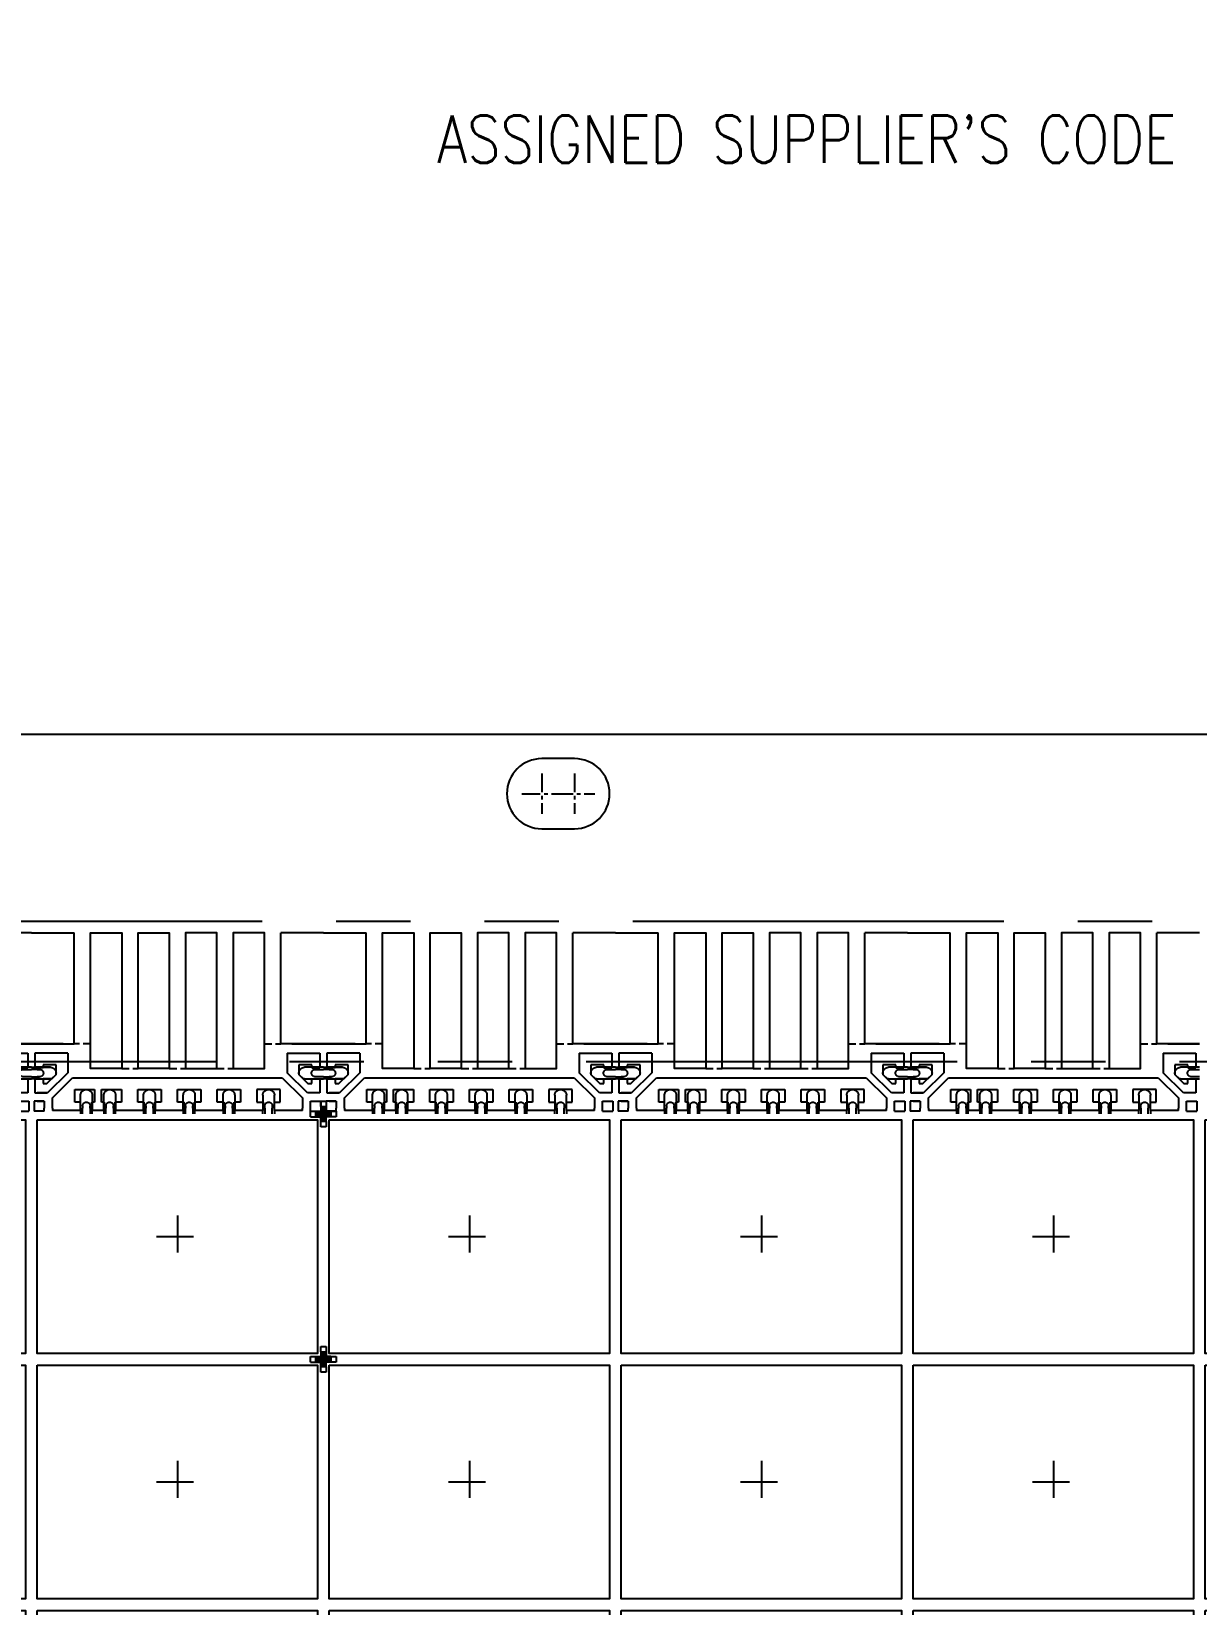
# Model space of a CAD drawing. Extents: x 98 to 785, y 191 to 514.
# Drawn here: x 607.5 to 657.4, y 405 to 472.4 of the extents above; entities that cross this region are included whole.
import ezdxf

# ---------------------------------------------------------------- set-up
doc = ezdxf.new("R2010")
doc.units = 0
doc.header["$LTSCALE"] = 12.7
doc.header["$MEASUREMENT"] = 0
doc.header["$PDMODE"] = 2
for name, pattern in [('CENTER', [2, 1.25, -0.25, 0.25, -0.25]), ('HIDDEN', [0.375, 0.25, -0.125]), ('PHANTOM', [2.5, 1.25, -0.25, 0.25, -0.25, 0.25, -0.25])]:
    doc.linetypes.add(name, pattern=pattern)
doc.layers.get('0').update_dxf_attribs({"linetype": 'CONTINUOUS'})
doc.layers.get('DEFPOINTS').update_dxf_attribs({"linetype": 'CONTINUOUS'})
for name, color, linetype in [('SH-01_CENTER', 2, 'CENTER'), ('SH-01_DIM', 4, 'CONTINUOUS'), ('SH-01_HATCH', 10, 'CONTINUOUS'), ('SH-01_HIDDEN', 6, 'HIDDEN'), ('SH-01_MISC', 5, 'CONTINUOUS'), ('SH-01_NOTES', 3, 'CONTINUOUS'), ('SH-01_OBJECT', 7, 'CONTINUOUS'), ('SH-01_PHANTOM', 1, 'PHANTOM')]:
    doc.layers.add(name, color=color, linetype=linetype)
doc.styles.get("Standard").update_dxf_attribs({"font": 'simplex.shx', "width": 0.82})
doc.dimstyles.get("Standard").update_dxf_attribs({"dimtxt": 0.18, "dimasz": 0.18, "dimexe": 0.18, "dimexo": 0.0625, "dimgap": 0.09, "dimtad": 0, "dimtih": 1, "dimtoh": 1, "dimdec": 4, "dimzin": 0, "dimdsep": 46, "dimtxsty": 'STANDARD', "dimcen": 0.09, "dimadec": 0, "dimazin": 0, "dimtfac": 1, "dimtdec": 4, "dimtofl": 0, "dimtmove": 0, "dimatfit": 3, "dimfxl": 1, "dimtolj": 1, "dimtzin": 0, "dimarcsym": 0})

# ---------------------------------------------------------------- blocks, each defined once
blk = doc.blocks.new('_Open30')
at = {"color": 0, "lineweight": -2}
for p, q in [((-1, 0.268), (0, 0)), ((0, 0), (-1, -0.268)), ((0, 0), (-1, 0))]:
    blk.add_line(p, q, dxfattribs=at)
blk = doc.blocks.new('*D31')
at = {"layer": 'DEFPOINTS', "color": 0, "ltscale": 0.05, "transparency": 16777216}
for p in [(666.658, 498.678), (223.408, 441.764), (666.658, 441.764)]:
    blk.add_point(p, dxfattribs=at)
at = {"layer": 'SH-01_DIM', "ltscale": 0.05, "transparency": 16777216}
for p, q in [((223.408, 444.304), (223.408, 501.218)), ((666.658, 444.304), (666.658, 501.218)), ((226.583, 498.678), (437.279, 498.678)), ((663.483, 498.678), (452.787, 498.678))]:
    blk.add_line(p, q, dxfattribs=at)
at = {"layer": 'SH-01_DIM', "ltscale": 0.05, "transparency": 16777216, "xscale": 3.175000000000011, "yscale": 3.175000000000011, "zscale": 3.175000000000011, "rotation": 180}
blk.add_blockref('_Open30', (223.408, 498.678), dxfattribs=at)
at = {"layer": 'SH-01_DIM', "ltscale": 0.05, "transparency": 16777216, "xscale": 3.175000000000011, "yscale": 3.175000000000011, "zscale": 3.175000000000011}
blk.add_blockref('_Open30', (666.658, 498.678), dxfattribs=at)
at = {"layer": 'SH-01_DIM', "ltscale": 0.05, "transparency": 16777216, "insert": (445.033, 498.678), "char_height": 1.524, "attachment_point": 5}
blk.add_mtext('\\A1; 221.625±0.05', dxfattribs=at)
blk = doc.blocks.new('*D32')
at = {"layer": 'DEFPOINTS', "color": 0, "ltscale": 0.05, "transparency": 16777216}
for p in [(745.033, 511.848), (145.033, 441.264), (745.033, 441.264)]:
    blk.add_point(p, dxfattribs=at)
at = {"layer": 'SH-01_DIM', "ltscale": 0.05, "transparency": 16777216}
for p, q in [((145.033, 443.804), (145.033, 514.388)), ((745.033, 443.804), (745.033, 514.388)), ((148.208, 511.848), (466.998, 511.848)), ((741.858, 511.848), (484.887, 511.848))]:
    blk.add_line(p, q, dxfattribs=at)
at = {"layer": 'SH-01_DIM', "ltscale": 0.05, "transparency": 16777216, "xscale": 3.175000000000011, "yscale": 3.175000000000011, "zscale": 3.175000000000011, "rotation": 180}
blk.add_blockref('_Open30', (145.033, 511.848), dxfattribs=at)
at = {"layer": 'SH-01_DIM', "ltscale": 0.05, "transparency": 16777216, "xscale": 3.175000000000011, "yscale": 3.175000000000011, "zscale": 3.175000000000011}
blk.add_blockref('_Open30', (745.033, 511.848), dxfattribs=at)
at = {"layer": 'SH-01_DIM', "ltscale": 0.05, "transparency": 16777216, "insert": (475.942, 511.848), "char_height": 1.524, "attachment_point": 5}
blk.add_mtext('\\A1; 300.000±0.1000', dxfattribs=at)
blk = doc.blocks.new('*D46')
at = {"layer": 'DEFPOINTS', "color": 0, "ltscale": 0.05, "transparency": 16777216}
for p in [(745.033, 511.848), (145.033, 441.264), (745.033, 441.264)]:
    blk.add_point(p, dxfattribs=at)
at = {"layer": 'SH-01_DIM', "ltscale": 0.05, "transparency": 16777216}
for p, q in [((145.033, 443.804), (145.033, 514.388)), ((745.033, 443.804), (745.033, 514.388)), ((148.208, 511.848), (466.998, 511.848)), ((741.858, 511.848), (484.887, 511.848))]:
    blk.add_line(p, q, dxfattribs=at)
at = {"layer": 'SH-01_DIM', "ltscale": 0.05, "transparency": 16777216, "xscale": 3.175000000000011, "yscale": 3.175000000000011, "zscale": 3.175000000000011, "rotation": 180}
blk.add_blockref('_Open30', (145.033, 511.848), dxfattribs=at)
at = {"layer": 'SH-01_DIM', "ltscale": 0.05, "transparency": 16777216, "xscale": 3.175000000000011, "yscale": 3.175000000000011, "zscale": 3.175000000000011}
blk.add_blockref('_Open30', (745.033, 511.848), dxfattribs=at)
at = {"layer": 'SH-01_DIM', "ltscale": 0.05, "transparency": 16777216, "insert": (475.942, 511.848), "char_height": 1.524, "attachment_point": 5}
blk.add_mtext('\\A1; 300.000±0.1000', dxfattribs=at)
blk = doc.blocks.new('*D47')
at = {"layer": 'DEFPOINTS', "color": 0, "ltscale": 0.05, "transparency": 16777216}
for p in [(722.523, 462.629), (729.133, 439.724), (445.033, 347.264)]:
    blk.add_point(p, dxfattribs=at)
at = {"layer": 'SH-01_DIM', "ltscale": 0.05, "transparency": 16777216}
for p, q in [((722.523, 456.279), (722.523, 462.629)), ((729.133, 449.929), (722.523, 456.279)), ((729.133, 442.264), (729.133, 449.929))]:
    blk.add_line(p, q, dxfattribs=at)
at = {"layer": 'SH-01_DIM', "ltscale": 0.05, "transparency": 16777216, "insert": (722.523, 467.614), "char_height": 1.524, "attachment_point": 5, "rotation": 90}
blk.add_mtext('\\A1; 142.0500', dxfattribs=at)
blk = doc.blocks.new('*D49')
at = {"layer": 'DEFPOINTS', "color": 0, "ltscale": 0.05, "transparency": 16777216}
for p in [(740.533, 439.724), (756.852, 438.181), (445.033, 347.264)]:
    blk.add_point(p, dxfattribs=at)
at = {"layer": 'SH-01_DIM', "ltscale": 0.05, "transparency": 16777216}
for p, q in [((743.073, 439.724), (746.883, 439.724)), ((746.883, 439.724), (750.502, 438.181)), ((750.502, 438.181), (756.852, 438.181))]:
    blk.add_line(p, q, dxfattribs=at)
at = {"layer": 'SH-01_DIM', "ltscale": 0.05, "transparency": 16777216, "insert": (761.361, 438.181), "char_height": 1.524, "attachment_point": 5}
blk.add_mtext('\\A1; 46.2300', dxfattribs=at)
blk = doc.blocks.new('*D50')
at = {"layer": 'DEFPOINTS', "color": 0, "ltscale": 0.05, "transparency": 16777216}
for p in [(750.871, 461.756), (740.533, 439.724), (445.033, 347.264)]:
    blk.add_point(p, dxfattribs=at)
at = {"layer": 'SH-01_DIM', "ltscale": 0.05, "transparency": 16777216}
for p, q in [((750.871, 455.406), (750.871, 461.756)), ((740.533, 449.056), (750.871, 455.406)), ((740.533, 442.264), (740.533, 449.056))]:
    blk.add_line(p, q, dxfattribs=at)
at = {"layer": 'SH-01_DIM', "ltscale": 0.05, "transparency": 16777216, "insert": (750.871, 466.741), "char_height": 1.524, "attachment_point": 5, "rotation": 90}
blk.add_mtext('\\A1; 147.7500', dxfattribs=at)
blk = doc.blocks.new('*D19')
at = {"layer": 'DEFPOINTS', "color": 0, "ltscale": 0.05, "transparency": 16777216}
for p in [(762.049, 461.756), (745.033, 441.264), (445.033, 347.264)]:
    blk.add_point(p, dxfattribs=at)
at = {"layer": 'SH-01_DIM', "ltscale": 0.05, "transparency": 16777216}
for p, q in [((762.049, 455.406), (762.049, 461.756)), ((745.033, 449.056), (762.049, 455.406)), ((745.033, 443.804), (745.033, 449.056))]:
    blk.add_line(p, q, dxfattribs=at)
at = {"layer": 'SH-01_DIM', "ltscale": 0.05, "transparency": 16777216, "insert": (762.049, 472.216), "char_height": 1.524, "attachment_point": 5, "rotation": 90}
blk.add_mtext('\\A1; 150.0000+/-0.0760', dxfattribs=at)
blk = doc.blocks.new('A$C548803C5')
at = {"layer": 'SH-01_CENTER', "ltscale": 0.05}
for p, q in [((1, 1.451), (1, 0.549)), ((0.549, 1), (1.451, 1))]:
    blk.add_line(p, q, dxfattribs=at)
at = {"layer": 'SH-01_MISC', "ltscale": 0.05}
blk.add_lwpolyline([(-2, 3.5), (4, 3.5), (4, -1.5), (-2, -1.5)], close=True, dxfattribs=at)
blk = doc.blocks.new('A$C4C6C51ED')
at = {"layer": 'SH-01_HATCH', "ltscale": 0.05}
h = blk.add_hatch(dxfattribs=at)
h.set_pattern_fill('ANSI31', color=10, scale=0.25)
h.set_pattern_definition([(45, (33.0558, -7.33538), (-0.02209709, 0.02209709), [])])
h.paths.add_polyline_path([(24.079, 3.584), (24.064, 3.584), (24.064, 3.759), (24.079, 3.759)])
h.paths.add_polyline_path([(24.579, 3.584), (24.564, 3.584), (24.564, 3.759), (24.579, 3.759)])
h.paths.add_polyline_path([(24.344, 3.584), (24.329, 3.584), (24.329, 3.759), (24.344, 3.759)])
h.paths.add_polyline_path([(25.194, 3.584), (25.179, 3.584), (25.179, 3.759), (25.194, 3.759)])
h.paths.add_polyline_path([(25.429, 3.584), (25.414, 3.584), (25.414, 3.759), (25.429, 3.759)])
h.paths.add_polyline_path([(26.279, 3.584), (26.264, 3.584), (26.264, 3.759), (26.279, 3.759)])
h.paths.add_polyline_path([(26.044, 3.584), (26.029, 3.584), (26.029, 3.584), (26.029, 3.759), (26.044, 3.759)])
h.paths.add_polyline_path([(27.129, 3.584), (27.114, 3.584), (27.114, 3.759), (27.129, 3.759)])
h.paths.add_polyline_path([(26.894, 3.584), (26.879, 3.584), (26.879, 3.584), (26.879, 3.759), (26.894, 3.759)])
h.paths.add_polyline_path([(27.744, 3.584), (27.729, 3.584), (27.729, 3.759), (27.744, 3.759)])
h = blk.add_hatch(dxfattribs=at)
h.set_pattern_fill('ANSI31', color=10, scale=0.25)
h.paths.add_polyline_path([(23.029, 2.849), (22.854, 2.849), (22.854, 2.834), (23.029, 2.834)])
h.paths.add_polyline_path([(28.954, 2.849), (28.779, 2.849), (28.779, 2.834), (28.954, 2.834)])
at = {"layer": 'SH-01_HIDDEN'}
for p, q in [((23.829, 3.759), (23.829, 3.834)), ((23.874, 3.834), (23.874, 3.709)), ((23.874, 3.659), (23.874, 3.709)), ((24.034, 3.709), (24.034, 3.834)), ((24.034, 3.709), (24.034, 3.659)), ((24.079, 3.834), (24.079, 3.759)), ((24.329, 3.759), (24.329, 3.834)), ((24.374, 3.834), (24.374, 3.709)), ((24.374, 3.659), (24.374, 3.709)), ((24.534, 3.709), (24.534, 3.834)), ((24.534, 3.709), (24.534, 3.659)), ((24.579, 3.834), (24.579, 3.759)), ((25.179, 3.759), (25.179, 3.834)), ((25.224, 3.834), (25.224, 3.709)), ((25.224, 3.659), (25.224, 3.709)), ((25.384, 3.709), (25.384, 3.834)), ((25.384, 3.709), (25.384, 3.659)), ((25.429, 3.834), (25.429, 3.759)), ((26.029, 3.759), (26.029, 3.834)), ((26.074, 3.834), (26.074, 3.709)), ((26.074, 3.659), (26.074, 3.709)), ((26.234, 3.709), (26.234, 3.834)), ((26.234, 3.709), (26.234, 3.659)), ((26.279, 3.834), (26.279, 3.759)), ((26.879, 3.759), (26.879, 3.834)), ((26.924, 3.834), (26.924, 3.709)), ((26.924, 3.659), (26.924, 3.709)), ((27.084, 3.709), (27.084, 3.834)), ((27.084, 3.709), (27.084, 3.659)), ((27.129, 3.834), (27.129, 3.759)), ((27.729, 3.834), (27.729, 3.759)), ((27.774, 3.709), (27.774, 3.834)), ((27.774, 3.709), (27.774, 3.659)), ((27.934, 3.834), (27.934, 3.709)), ((27.934, 3.659), (27.934, 3.709)), ((27.979, 3.759), (27.979, 3.834)), ((23.829, 3.584), (23.829, 3.429)), ((24.079, 3.429), (24.079, 3.584)), ((24.329, 3.584), (24.329, 3.429)), ((24.579, 3.429), (24.579, 3.584)), ((25.179, 3.584), (25.179, 3.429)), ((25.429, 3.429), (25.429, 3.584)), ((26.029, 3.584), (26.029, 3.429)), ((26.279, 3.429), (26.279, 3.584)), ((26.879, 3.584), (26.879, 3.429)), ((27.129, 3.429), (27.129, 3.584)), ((27.729, 3.429), (27.729, 3.584)), ((27.979, 3.584), (27.979, 3.429)), ((22.854, 3.084), (22.779, 3.084)), ((22.779, 3.039), (22.954, 3.039)), ((22.954, 3.039), (22.904, 3.039)), ((23.029, 3.084), (23.184, 3.084)), ((23.184, 3.084), (23.029, 3.084)), ((23.216, 3.078), (23.298, 2.996)), ((28.509, 2.996), (28.591, 3.078)), ((28.624, 3.084), (28.779, 3.084)), ((29.029, 3.039), (28.854, 3.039)), ((28.954, 3.084), (29.029, 3.084)), ((22.954, 2.879), (22.779, 2.879)), ((22.779, 2.834), (22.854, 2.834)), ((22.904, 2.879), (22.954, 2.879)), ((23.184, 2.834), (23.029, 2.834)), ((23.029, 2.834), (23.184, 2.834)), ((28.779, 2.834), (28.624, 2.834)), ((28.854, 2.879), (29.029, 2.879)), ((29.029, 2.834), (28.954, 2.834))]:
    blk.add_line(p, q, dxfattribs=at)
at = {"layer": 'SH-01_HIDDEN', "ltscale": 0.05}
for p, q in [((24.711, 2.859), (25.061, 2.859)), ((25.729, 2.859), (26.079, 2.859)), ((26.746, 2.859), (27.096, 2.859)), ((22.929, 2.334), (22.779, 2.334)), ((24.044, 2.334), (23.694, 2.334)), ((27.764, 2.334), (28.114, 2.334)), ((28.879, 2.334), (29.029, 2.334))]:
    blk.add_line(p, q, dxfattribs=at)
at = {"layer": 'SH-01_HIDDEN'}
for centre, radius, start, end in [((23.954, 3.434), 0.125, 182.3383, 357.6617), ((23.954, 3.659), 0.08, 180, 0), ((24.454, 3.434), 0.125, 182.3383, 357.6617), ((24.454, 3.659), 0.08, 180, 0), ((25.304, 3.434), 0.125, 182.3383, 357.6617), ((25.304, 3.659), 0.08, 180, 0), ((26.154, 3.434), 0.125, 182.3383, 357.6617), ((26.154, 3.659), 0.08, 180, 0), ((27.004, 3.434), 0.125, 182.3383, 357.6617), ((27.004, 3.659), 0.08, 180, 0), ((27.854, 3.434), 0.125, 182.3383, 357.6617), ((27.854, 3.659), 0.08, 180, 0), ((22.954, 2.959), 0.08, 270, 90), ((23.179, 2.959), 0.125, 72.4715, 87.6837), ((28.629, 2.959), 0.124, 92.3096, 107.5292), ((28.854, 2.959), 0.08, 90, 270), ((23.179, 2.959), 0.125, 272.3376, 17.4828), ((28.629, 2.959), 0.125, 162.5194, 267.665)]:
    blk.add_arc(centre, radius, start, end, dxfattribs=at)
at = {"layer": 'SH-01_OBJECT'}
for p, q in [((22.839, 3.559), (22.839, 3.774)), ((23.054, 3.774), (22.839, 3.774)), ((23.054, 3.774), (23.054, 3.759)), ((23.054, 3.759), (23.054, 3.709)), ((23.054, 3.559), (23.054, 3.709)), ((23.229, 3.709), (23.229, 3.759)), ((23.829, 3.759), (23.229, 3.759)), ((23.229, 3.709), (23.229, 3.49)), ((23.829, 3.759), (23.829, 3.584)), ((23.829, 3.709), (23.829, 3.584)), ((24.064, 3.584), (24.064, 3.759)), ((24.079, 3.584), (24.079, 3.759)), ((24.329, 3.759), (24.079, 3.759)), ((24.079, 3.584), (24.079, 3.709)), ((24.329, 3.759), (24.329, 3.584)), ((24.329, 3.709), (24.329, 3.584)), ((24.344, 3.759), (24.344, 3.584)), ((24.564, 3.584), (24.564, 3.759)), ((24.579, 3.584), (24.579, 3.759)), ((25.179, 3.759), (24.579, 3.759)), ((24.579, 3.584), (24.579, 3.709)), ((25.179, 3.759), (25.179, 3.584)), ((25.179, 3.709), (25.179, 3.584)), ((25.194, 3.759), (25.194, 3.584)), ((25.414, 3.584), (25.414, 3.759)), ((25.429, 3.584), (25.429, 3.759)), ((26.029, 3.759), (25.429, 3.759)), ((25.429, 3.584), (25.429, 3.709)), ((26.029, 3.759), (26.029, 3.584)), ((26.029, 3.709), (26.029, 3.584)), ((26.044, 3.759), (26.044, 3.584)), ((26.264, 3.584), (26.264, 3.759)), ((26.279, 3.584), (26.279, 3.759)), ((26.879, 3.759), (26.279, 3.759)), ((26.279, 3.584), (26.279, 3.709)), ((26.879, 3.759), (26.879, 3.584)), ((26.879, 3.709), (26.879, 3.584)), ((26.894, 3.584), (26.894, 3.759)), ((27.114, 3.759), (27.114, 3.584)), ((27.129, 3.584), (27.129, 3.759)), ((27.729, 3.759), (27.129, 3.759)), ((27.129, 3.584), (27.129, 3.709)), ((27.729, 3.584), (27.729, 3.759)), ((27.744, 3.759), (27.744, 3.584)), ((28.579, 3.759), (27.979, 3.759)), ((27.979, 3.759), (27.979, 3.584)), ((27.979, 3.709), (27.979, 3.584)), ((28.579, 3.759), (28.579, 3.709)), ((28.579, 3.49), (28.579, 3.709)), ((28.754, 3.774), (28.754, 3.559)), ((28.754, 3.774), (28.969, 3.774)), ((28.969, 3.559), (28.969, 3.774)), ((23.054, 3.559), (22.839, 3.559)), ((22.854, 3.384), (23.123, 3.384)), ((22.854, 3.084), (22.854, 3.384)), ((22.904, 3.559), (23.054, 3.559)), ((23.123, 3.384), (22.904, 3.384)), ((23.554, 2.953), (23.123, 3.384)), ((23.229, 3.49), (23.66, 3.059)), ((23.829, 3.584), (23.704, 3.584)), ((23.704, 3.584), (23.704, 3.309)), ((24.129, 3.584), (24.079, 3.584)), ((24.129, 3.309), (24.129, 3.584)), ((24.329, 3.584), (24.279, 3.584)), ((24.279, 3.584), (24.279, 3.309)), ((24.704, 3.584), (24.579, 3.584)), ((24.704, 3.309), (24.704, 3.584)), ((25.179, 3.584), (25.054, 3.584)), ((25.054, 3.584), (25.054, 3.309)), ((25.554, 3.584), (25.429, 3.584)), ((25.554, 3.309), (25.554, 3.584)), ((26.029, 3.584), (25.904, 3.584)), ((25.904, 3.584), (25.904, 3.309)), ((26.404, 3.584), (26.279, 3.584)), ((26.404, 3.309), (26.404, 3.584)), ((26.879, 3.584), (26.754, 3.584)), ((26.754, 3.584), (26.754, 3.309)), ((27.254, 3.584), (27.129, 3.584)), ((27.254, 3.309), (27.254, 3.584)), ((27.604, 3.584), (27.729, 3.584)), ((27.604, 3.309), (27.604, 3.584)), ((27.979, 3.584), (28.104, 3.584)), ((28.104, 3.584), (28.104, 3.309)), ((28.148, 3.059), (28.579, 3.49)), ((28.685, 3.384), (28.254, 2.953)), ((28.954, 3.384), (28.685, 3.384)), ((28.754, 3.559), (28.969, 3.559)), ((28.954, 3.084), (28.954, 3.384)), ((22.854, 3.084), (23.029, 3.084)), ((23.029, 3.084), (23.029, 3.184)), ((23.029, 3.184), (23.11, 3.184)), ((23.11, 3.184), (23.304, 2.991)), ((23.66, 3.059), (28.148, 3.059)), ((23.704, 3.309), (24.129, 3.309)), ((24.279, 3.309), (24.704, 3.309)), ((25.054, 3.309), (25.554, 3.309)), ((25.904, 3.309), (26.404, 3.309)), ((26.754, 3.309), (27.254, 3.309)), ((28.104, 3.309), (27.604, 3.309)), ((28.504, 2.991), (28.697, 3.184)), ((28.697, 3.184), (28.779, 3.184)), ((28.779, 3.184), (28.779, 3.084)), ((28.779, 3.084), (28.954, 3.084)), ((23.029, 2.849), (22.854, 2.849)), ((22.854, 2.534), (22.854, 2.834)), ((23.029, 2.834), (22.854, 2.834)), ((23.029, 2.784), (23.029, 2.834)), ((23.304, 2.784), (23.029, 2.784)), ((23.304, 2.991), (23.304, 2.784)), ((23.554, 2.534), (23.554, 2.953)), ((28.254, 2.534), (28.254, 2.953)), ((28.504, 2.784), (28.504, 2.991)), ((28.779, 2.784), (28.504, 2.784)), ((28.779, 2.849), (28.954, 2.849)), ((28.954, 2.834), (28.779, 2.834)), ((28.779, 2.834), (28.779, 2.784)), ((28.954, 2.534), (28.954, 2.834)), ((23.554, 2.534), (22.854, 2.534)), ((28.254, 2.534), (28.954, 2.534)), ((23.454, 2.334), (22.779, 2.334)), ((28.354, 2.334), (29.029, 2.334)), ((22.779, -0.041), (23.694, -0.041)), ((29.029, -0.041), (28.114, -0.041))]:
    blk.add_line(p, q, dxfattribs=at)
at = {"layer": 'SH-01_OBJECT', "ltscale": 0.05}
for p, q in [((24.064, 3.759), (24.079, 3.759)), ((24.329, 3.759), (24.344, 3.759)), ((24.564, 3.759), (24.579, 3.759)), ((25.179, 3.759), (25.194, 3.759)), ((25.414, 3.759), (25.429, 3.759)), ((26.029, 3.759), (26.044, 3.759)), ((26.264, 3.759), (26.279, 3.759)), ((26.894, 3.759), (26.879, 3.759)), ((27.129, 3.759), (27.114, 3.759)), ((27.729, 3.759), (27.744, 3.759)), ((24.064, 3.584), (24.079, 3.584)), ((24.329, 3.584), (24.344, 3.584)), ((24.564, 3.584), (24.579, 3.584)), ((25.179, 3.584), (25.194, 3.584)), ((25.414, 3.584), (25.429, 3.584)), ((26.029, 3.584), (26.044, 3.584)), ((26.264, 3.584), (26.279, 3.584)), ((26.894, 3.584), (26.879, 3.584)), ((27.129, 3.584), (27.114, 3.584)), ((27.729, 3.584), (27.744, 3.584)), ((22.854, 2.834), (22.854, 2.849)), ((23.029, 2.834), (23.029, 2.849)), ((28.779, 2.834), (28.779, 2.849)), ((28.954, 2.834), (28.954, 2.849)), ((22.779, 2.334), (23.694, 2.334)), ((23.694, 2.334), (23.694, -0.041)), ((28.114, 2.334), (28.114, -0.041)), ((29.029, 2.334), (28.114, 2.334))]:
    blk.add_line(p, q, dxfattribs=at)
for points in [[(24.711, 2.859), (24.044, 2.859), (24.044, -0.041), (24.711, -0.041)], [(25.729, 2.859), (25.061, 2.859), (25.061, -0.041), (25.729, -0.041)], [(26.079, 2.859), (26.746, 2.859), (26.746, -0.041), (26.079, -0.041)], [(27.096, 2.859), (27.764, 2.859), (27.764, -0.041), (27.096, -0.041)]]:
    blk.add_lwpolyline(points, close=True, dxfattribs=at)
blk = doc.blocks.new('A$C1C491FD5')
at = {"layer": 'SH-01_HATCH', "ltscale": 0.05}
h = blk.add_hatch(dxfattribs=at)
h.set_pattern_fill('ANSI31', color=10, scale=0.25)
h.set_pattern_definition([(45, (-0.27461, 0.535512), (-0.0220971, 0.0220971), [])])
h.paths.add_polyline_path([(-0.534, 1.186), (-0.654, 1.186), (-0.654, 1.086), (-0.754, 1.086), (-0.754, 0.966), (-0.654, 0.966), (-0.654, 0.866), (-0.534, 0.866), (-0.534, 0.966), (-0.434, 0.966), (-0.434, 1.086), (-0.534, 1.086)])
at = {"layer": 'SH-01_HIDDEN', "ltscale": 0.05}
for q in [(-0.754, 1.086), (-0.869, 0.966)]:
    blk.add_line((-0.869, 1.086), q, dxfattribs=at)
at = {"layer": 'SH-01_HIDDEN'}
for p, q in [((-0.654, 1.301), (-0.654, 1.186)), ((-0.534, 1.301), (-0.654, 1.301)), ((-0.534, 1.186), (-0.534, 1.301)), ((-0.319, 1.086), (-0.434, 1.086)), ((-0.319, 0.966), (-0.319, 1.086)), ((-0.869, 0.966), (-0.754, 0.966)), ((-0.654, 0.866), (-0.654, 0.751)), ((-0.654, 0.751), (-0.534, 0.751)), ((-0.534, 0.751), (-0.534, 0.866)), ((-0.434, 0.966), (-0.319, 0.966))]:
    blk.add_line(p, q, dxfattribs=at)
at = {"layer": 'SH-01_OBJECT'}
for p, q in [((-0.754, 1.086), (-0.654, 1.086)), ((-0.754, 1.086), (-0.754, 0.966)), ((-0.534, 1.186), (-0.654, 1.186)), ((-0.534, 1.186), (-0.534, 1.086)), ((-0.434, 1.086), (-0.534, 1.086)), ((-0.534, 1.086), (-0.534, 1.086)), ((-0.434, 0.966), (-0.434, 1.086)), ((-0.754, 0.966), (-0.654, 0.966)), ((-0.654, 0.866), (-0.654, 0.966)), ((-0.654, 0.866), (-0.534, 0.866)), ((-0.434, 0.966), (-0.534, 0.966)), ((-0.534, 0.866), (-0.534, 0.966))]:
    blk.add_line(p, q, dxfattribs=at)
at = {"layer": 'SH-01_OBJECT', "ltscale": 0.05}
blk.add_line((-0.654, 1.186), (-0.654, 1.086), dxfattribs=at)

msp = doc.modelspace()

# ---------------------------------------------------------------- linework, layer by layer
at = {"layer": 'SH-01_CENTER', "ltscale": 0.05}
for p, q in [((629.38313, 440.58424), (629.38313, 438.86424)), ((630.78313, 440.58424), (630.78313, 438.86424)), ((628.52313, 439.72424), (630.24313, 439.72424)), ((629.92313, 439.72424), (631.64313, 439.72424))]:
    msp.add_line(p, q, dxfattribs=at)
at = {"layer": 'SH-01_OBJECT'}
for p, q in [((743.30108, 442.26424), (146.76518, 442.26424)), ((630.78313, 441.22424), (629.38313, 441.22424)), ((629.38313, 438.22424), (630.78313, 438.22424))]:
    msp.add_line(p, q, dxfattribs=at)
for centre, start, end in [((629.38313, 439.72424), 90, 270), ((630.78313, 439.72424), 270, 90)]:
    msp.add_arc(centre, 1.5, start, end, dxfattribs=at)
at = {"layer": 'SH-01_PHANTOM'}
for p, q in [((157.03313, 434.26424), (733.03313, 434.26424)), ((155.03313, 428.26424), (735.03313, 428.26424))]:
    msp.add_line(p, q, dxfattribs=at)

# ---------------------------------------------------------------- block references
at = {"layer": 'SH-01_MISC', "ltscale": 0.05, "xscale": 2, "yscale": 2, "zscale": 2, "row_count": 15, "column_count": 46, "row_spacing": 10.5, "column_spacing": 12.5}
msp.add_blockref('A$C548803C5', (161.78313, 271.76424), dxfattribs=at)
at = {"layer": 'SH-01_OBJECT', "ltscale": 0.05, "xscale": -2, "yscale": 2, "zscale": 2, "rotation": 180, "row_count": 1, "column_count": 10, "row_spacing": 0, "column_spacing": -12.5}
msp.add_blockref('A$C4C6C51ED', (486.97586, 433.68173), dxfattribs=at)
at = {"layer": 'SH-01_OBJECT', "ltscale": 0.05, "xscale": -2, "yscale": 2, "zscale": 2, "rotation": 180}
for p in [(621.22157, 428.06629), (621.22157, 417.56629)]:
    msp.add_blockref('A$C1C491FD5', p, dxfattribs=at)

# ---------------------------------------------------------------- texts
at = {"layer": 'SH-01_NOTES', "linetype": 'PHANTOM', "ltscale": 0.05, "insert": (624.89426, 468.75965), "char_height": 2.032, "attachment_point": 1}
msp.add_mtext("\\A1;ASSIGNED SUPPLIER'S CODE", dxfattribs=at)

# ---------------------------------------------------------------- dimensions: what is measured, and where the dimension line sits
at = {"layer": 'SH-01_DIM', "ltscale": 0.05}
for base, p1, p2, override, picture, middle in [((745.03313, 511.84762), (145.03313, 441.26424), (745.03313, 441.26424), {"dimscale": 25.4, "dimtxt": 0.06, "dimasz": 0.125, "dimexe": 0.1, "dimexo": 0.1, "dimgap": 0.03, "dimtih": 0, "dimtoh": 0, "dimdec": 3, "dimlfac": 0.5, "dimzin": 1, "dimpost": ' <>\\X', "dimblk": 'Open30', "dimcen": -0.09, "dimclrd": 256, "dimclre": 256, "dimclrt": 256, "dimazin": 1, "dimtol": 1, "dimlim": 0, "dimtp": 0.1, "dimtm": 0.1, "dimtofl": 1, "dimldrblk": 'Open30', "dimlwd": -1, "dimlwe": -1}, '*D32', (475.9423, 511.84762)), ((745.03313, 511.84762), (145.03313, 441.26424), (745.03313, 441.26424), {"dimscale": 25.4, "dimtxt": 0.06, "dimasz": 0.125, "dimexe": 0.1, "dimexo": 0.1, "dimgap": 0.03, "dimtih": 0, "dimtoh": 0, "dimdec": 3, "dimlfac": 0.5, "dimzin": 1, "dimpost": ' <>\\X', "dimblk": 'Open30', "dimcen": -0.09, "dimclrd": 256, "dimclre": 256, "dimclrt": 256, "dimazin": 1, "dimtol": 1, "dimlim": 0, "dimtp": 0.1, "dimtm": 0.1, "dimtofl": 1, "dimldrblk": 'Open30', "dimlwd": -1, "dimlwe": -1}, '*D46', (475.9423, 511.84762)), ((666.65813, 498.67814), (223.40813, 441.76424), (666.65813, 441.76424), {"dimscale": 25.4, "dimtxt": 0.06, "dimasz": 0.125, "dimexe": 0.1, "dimexo": 0.1, "dimgap": 0.03, "dimtih": 0, "dimtoh": 0, "dimdec": 3, "dimlfac": 0.5, "dimzin": 1, "dimpost": ' <>\\X', "dimblk": 'Open30', "dimcen": -0.09, "dimclrd": 256, "dimclre": 256, "dimclrt": 256, "dimazin": 1, "dimtol": 1, "dimtp": 0.05, "dimtm": 0.05, "dimtdec": 2, "dimtofl": 1, "dimldrblk": 'Open30', "dimlwd": -1, "dimlwe": -1}, '*D31', (445.03313, 498.67814))]:
    dim = msp.add_linear_dim(base=base, p1=p1, p2=p2, dimstyle='STANDARD', override=override, dxfattribs=at)
    dim.commit()
    dim.dimension.update_dxf_attribs({"geometry": picture, "text_midpoint": middle, "dimtype": 128})
dim = msp.add_ordinate_dim(feature_location=(745.03313, 441.26424), offset=(17.01634, 20.49165), dtype=1, origin=(445.03313, 347.26424), text='<>+/-0.0760', dimstyle='STANDARD', override={"dimscale": 25.4, "dimtxt": 0.06, "dimasz": 0.125, "dimexe": 0.1, "dimexo": 0.1, "dimgap": 0.01, "dimtih": 0, "dimtoh": 0, "dimlfac": 0.5, "dimzin": 1, "dimpost": ' <>\\X', "dimblk": 'Open30', "dimcen": -0.09, "dimclrd": 256, "dimclre": 256, "dimclrt": 256, "dimazin": 1, "dimtp": 0.03, "dimtm": 0.03, "dimtofl": 1, "dimldrblk": 'Open30', "dimlwd": -1, "dimlwe": -1}, dxfattribs=at)
dim.commit()
dim.dimension.update_dxf_attribs({"geometry": '*D19', "text_midpoint": (762.04947, 472.21561)})
for feature_location, offset, dtype, picture, middle in [((729.13313, 439.72424), (-6.61044, 22.9051), 1, '*D47', (722.52269, 467.61427)), ((740.53313, 439.72424), (10.33773, 22.03165), 1, '*D50', (750.87085, 466.74082)), ((740.53313, 439.72424), (16.31919, -1.54339), 0, '*D49', (761.36118, 438.18084))]:
    dim = msp.add_ordinate_dim(feature_location=feature_location, offset=offset, dtype=dtype, origin=(445.03313, 347.26424), dimstyle='STANDARD', override={"dimscale": 25.4, "dimtxt": 0.06, "dimasz": 0.125, "dimexe": 0.1, "dimexo": 0.1, "dimgap": 0.01, "dimtih": 0, "dimtoh": 0, "dimlfac": 0.5, "dimzin": 1, "dimpost": ' <>\\X', "dimblk": 'Open30', "dimcen": -0.09, "dimclrd": 256, "dimclre": 256, "dimclrt": 256, "dimazin": 1, "dimtp": 0.03, "dimtm": 0.03, "dimtofl": 1, "dimldrblk": 'Open30', "dimlwd": -1, "dimlwe": -1}, dxfattribs=at)
    dim.commit()
    dim.dimension.update_dxf_attribs({"geometry": picture, "text_midpoint": middle})

# ---------------------------------------------------------------- leaders
at = {"layer": 'SH-01_NOTES', "annotation_type": 0, "has_hookline": 1, "hookline_direction": 1}
for points, text_width in [([(699.84142, 440.40686), (659.15022, 476.97864), (658.97022, 476.97864)], 23.16867), ([(691.04144, 440.40686), (661.5069, 467.66957), (661.3269, 467.66957)], 35.38776)]:
    msp.add_leader(points, dimstyle='STANDARD', override={"dimscale": 25.4, "dimtxt": 0.1, "dimasz": 0.125, "dimexe": 0.1, "dimexo": 0.05, "dimgap": 0.03, "dimtad": 0, "dimtih": 0, "dimtoh": 0, "dimlfac": 0.166667, "dimzin": 1, "dimpost": '\\X', "dimcen": -0.05, "dimtofl": 1, "dimldrblk": 'Open30'}, dxfattribs=dict(at, text_width=text_width))

doc.saveas('drawing.dxf')
